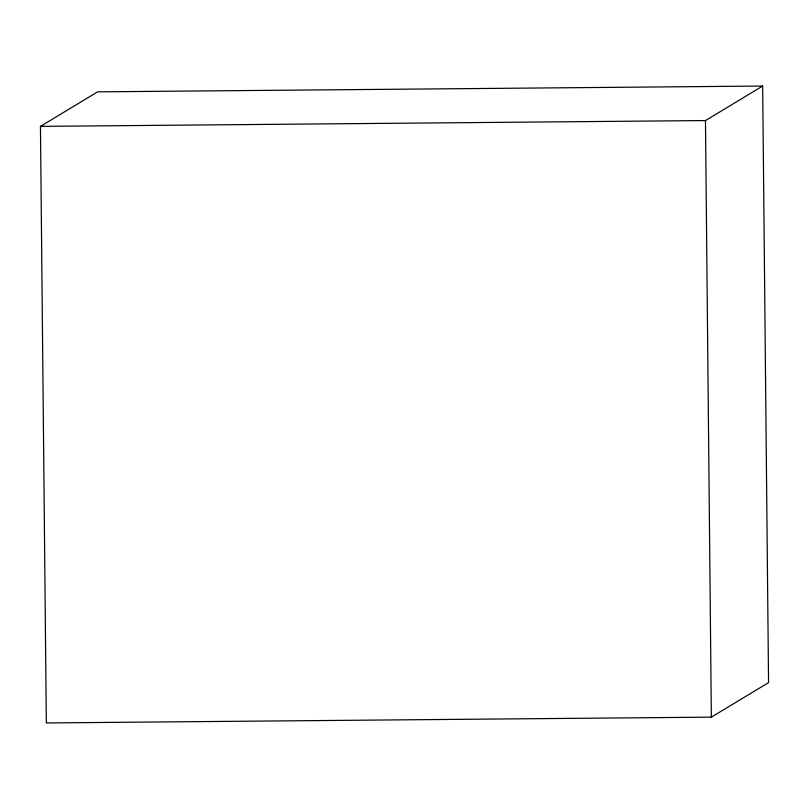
<?xml version="1.0" encoding="UTF-8"?>
<svg xmlns="http://www.w3.org/2000/svg" width="809" height="809" viewBox="0 0 809 809"><rect width="100%" height="100%" fill="white"/><g stroke="black" fill="none" stroke-linecap="round" stroke-linejoin="round"><path stroke-width="1.21" d="M40.45 126.376L97.646 91.852L762.665 86.047L768.55 682.624L711.354 717.148L46.335 722.953L40.45 126.376L705.468 120.561L762.665 86.047M705.468 120.561L711.354 717.148"/></g></svg>
